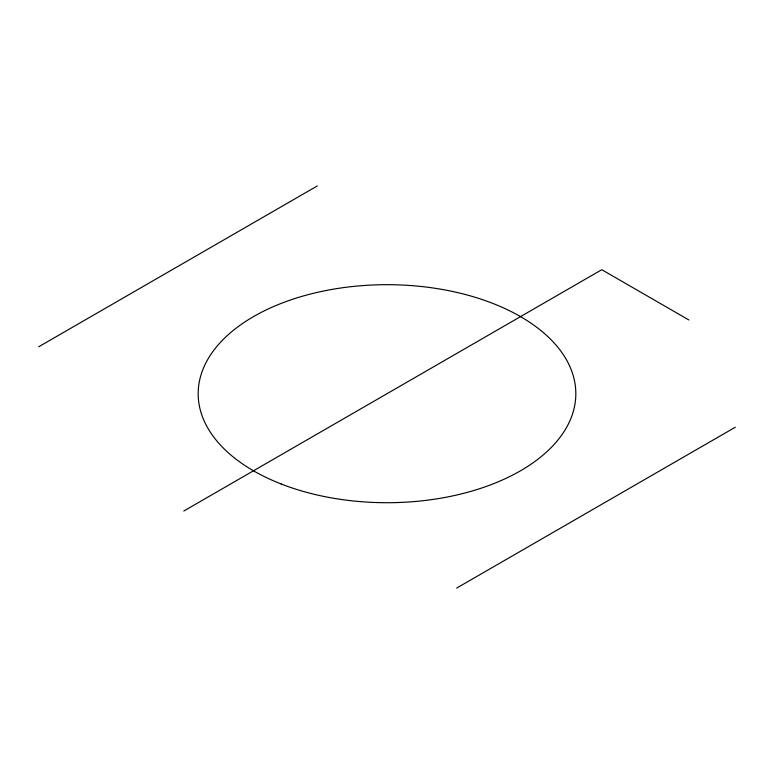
<?xml version="1.0" encoding="UTF-8"?>
<svg xmlns="http://www.w3.org/2000/svg" width="774" height="774" viewBox="0 0 774 774"><rect width="100%" height="100%" fill="white"/><g stroke="black" fill="none" stroke-linecap="round" stroke-linejoin="round"><path stroke-width="1.16" d="M38.7 346.781L317.34 185.915M183.825 511.004L601.785 269.7L688.86 319.972M456.66 588.085L735.3 427.219M281.165 483.982A188.827 109.018 0 0 0 575.343 401.474A188.827 109.018 0 0 0 304.501 295.639A188.827 109.018 0 0 0 281.165 483.982"/></g></svg>
